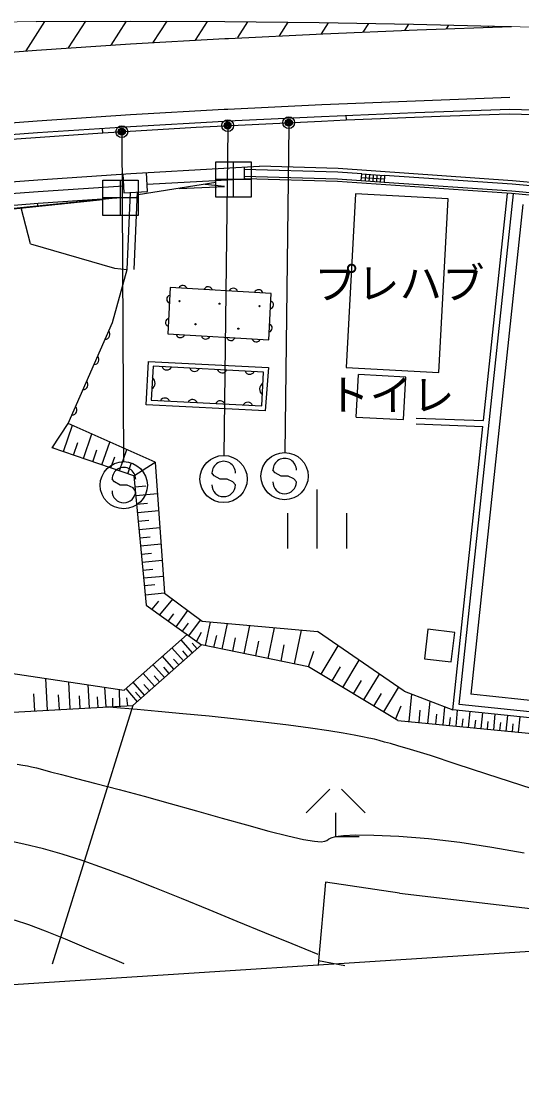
# Model space of a CAD drawing. Units: millimetres, scale not verified. Extents: x 0 to 700000, y -47500 to 447500.
# Drawn here: x 214937 to 236172, y 246165 to 290840 of the extents above; entities that cross this region are included whole.
import ezdxf
from ezdxf.enums import TextEntityAlignment as Align

# ---------------------------------------------------------------- set-up
doc = ezdxf.new("R2010")
doc.units = ezdxf.units.MM
doc.header["$LTSCALE"] = 1000
doc.header["$PDMODE"] = 32
doc.header["$PDSIZE"] = 500
doc.linetypes.add('CHAIN', pattern=[18.5, 12, -1.5, 3.5, -1.5])
doc.layers.add('作業ﾚｲﾔ1', color=7, linetype='Continuous', lineweight=25)
doc.styles.add('ＭＳ ゴシック', font='')
doc.styles.get('ＭＳ ゴシック').set_extended_font_data('MS Gothic')

msp = doc.modelspace()

# ---------------------------------------------------------------- linework, layer by layer
at = {"layer": '作業ﾚｲﾔ1'}
for p, q in [((215577, 290818), (219580, 290840)), ((218753, 289817), (219408, 290839)), ((219580, 290840), (223581, 290825)), ((220544, 289926), (221127, 290835)), ((215153, 289575), (215951, 290820)), ((216954, 289698), (217680, 290830)), ((222331, 290026), (222845, 290828)), ((223581, 290825), (227582, 290778)), ((224124, 290136), (224558, 290814)), ((225892, 290208), (226268, 290794)), ((227582, 290778), (231582, 290704)), ((227669, 290293), (227975, 290771)), ((227729, 290296), (231731, 290461)), ((229438, 290367), (229677, 290740)), ((231207, 290440), (231379, 290708)), ((231582, 290704), (235581, 290609)), ((231731, 290461), (235734, 290605)), ((232972, 290506), (233076, 290669)), ((234735, 290569), (234772, 290628)), ((219580, 289871), (223576, 290096)), ((223576, 290096), (223730, 290104)), ((223730, 290104), (227729, 290296)), ((211605, 289303), (215590, 289608)), ((215590, 289608), (219580, 289871)), ((223705, 287105), (227682, 287297)), ((227682, 287297), (231666, 287462)), ((231666, 287462), (235655, 287606)), ((215622, 286609), (219583, 286871)), ((219583, 286871), (223552, 287097)), ((223552, 287097), (223705, 287105)), ((227674, 286797), (231655, 286962)), ((227674, 286797), (231655, 286962)), ((227674, 286797), (231655, 286962)), ((228704, 286841), (228722, 286644)), ((228704, 286841), (228722, 286644)), ((231655, 286962), (235642, 287106)), ((231655, 286962), (235642, 287106)), ((231655, 286962), (235642, 287106)), ((232708, 286802), (235636, 286906)), ((232708, 286802), (235636, 286906)), ((235636, 286906), (239622, 286794)), ((235636, 286906), (239622, 286794)), ((235642, 287106), (239628, 286994)), ((235642, 287106), (239628, 286994)), ((235642, 287106), (239628, 286994)), ((211671, 286304), (215622, 286609)), ((215628, 286109), (219583, 286371)), ((215628, 286109), (219583, 286371)), ((215628, 286109), (219583, 286371)), ((219583, 286371), (223548, 286597)), ((219583, 286371), (223548, 286597)), ((219583, 286371), (223548, 286597)), ((222360, 286333), (223550, 286397)), ((222360, 286333), (223550, 286397)), ((223548, 286597), (223701, 286605)), ((223548, 286597), (223701, 286605)), ((223548, 286597), (223701, 286605)), ((223690, 286602), (223692, 286555)), ((223690, 286602), (223692, 286555)), ((223701, 286605), (227674, 286797)), ((223701, 286605), (227674, 286797)), ((223701, 286605), (227674, 286797)), ((223849, 286412), (227671, 286597)), ((223849, 286412), (227671, 286597)), ((226284, 286380), (226121, 272531)), ((227671, 286597), (228727, 286643)), ((227671, 286597), (228727, 286643)), ((228727, 286643), (232708, 286802)), ((228727, 286643), (232708, 286802)), ((211682, 285804), (215628, 286109)), ((211682, 285804), (215628, 286109)), ((211682, 285804), (215628, 286109)), ((213404, 285743), (217356, 286029)), ((213404, 285743), (217356, 286029)), ((217356, 286029), (218399, 286097)), ((217356, 286029), (218399, 286097)), ((218378, 286293), (218395, 286089)), ((218378, 286293), (218395, 286089)), ((218399, 286097), (222360, 286333)), ((218399, 286097), (222360, 286333)), ((219208, 285995), (219286, 272145)), ((223698, 286255), (223535, 272406)), ((219585, 284371), (223532, 284597)), ((223194, 283367), (223194, 284867)), ((223194, 284867), (224694, 284867)), ((223532, 284597), (225049, 284676)), ((223944, 283367), (223944, 284867)), ((224389, 284642), (224399, 284142)), ((224694, 284867), (224694, 283367)), ((228381, 284578), (225049, 284676)), ((215649, 284109), (219585, 284371)), ((219252, 284352), (219299, 283553)), ((220297, 283611), (220250, 284410)), ((223680, 284105), (224442, 284144)), ((235776, 284066), (228381, 284578)), ((229362, 284059), (229383, 284359)), ((229372, 284209), (230336, 284142)), ((229383, 284359), (230347, 284292)), ((229543, 284348), (229523, 284048)), ((229704, 284336), (229683, 284037)), ((229865, 284325), (229844, 284026)), ((230025, 284314), (230005, 284015)), ((230186, 284303), (230165, 284004)), ((230347, 284292), (230326, 283993)), ((211727, 283805), (215649, 284109)), ((215655, 283609), (219277, 283852)), ((218402, 282590), (218402, 284090)), ((218402, 284090), (219902, 284090)), ((219152, 282590), (219152, 284090)), ((219902, 284090), (219902, 282590)), ((223194, 283995), (219902, 283461)), ((220279, 283914), (223680, 284105)), ((221638, 283731), (223556, 283824)), ((223556, 283824), (222749, 283905)), ((224694, 284117), (223194, 284117)), ((230326, 283993), (229362, 284059)), ((239145, 283761), (235776, 284066)), ((219204, 283348), (207795, 282194)), ((218402, 283260), (208615, 282224)), ((211738, 283305), (215655, 283609)), ((215660, 283109), (219204, 283348)), ((219902, 283340), (218402, 283340)), ((219299, 283553), (220297, 283611)), ((219432, 280305), (219577, 283569)), ((219732, 280292), (219878, 283587)), ((224694, 283367), (223194, 283367)), ((229110, 283504), (228717, 276134)), ((233045, 283294), (229110, 283504)), ((232651, 275924), (233045, 283294)), ((233511, 261839), (235810, 283511)), ((234538, 273891), (235561, 283530)), ((211749, 282805), (215660, 283109)), ((215332, 281389), (214941, 282917)), ((215623, 283098), (215641, 282988)), ((236215, 283062), (234010, 262279)), ((219902, 282590), (218402, 282590)), ((215332, 281389), (218898, 280352)), ((218808, 278051), (219432, 280305)), ((218898, 280352), (219432, 280305)), ((221264, 279529), (221153, 277562)), ((225547, 279287), (221264, 279529)), ((225436, 277320), (225547, 279287)), ((216940, 273765), (218808, 278051)), ((221153, 277562), (225436, 277320)), ((220531, 276190), (220456, 274752)), ((225214, 275946), (220531, 276190)), ((228717, 276134), (232651, 275924)), ((225139, 274508), (225214, 275946)), ((229151, 274036), (229248, 275842)), ((231245, 275735), (229248, 275842)), ((231148, 273930), (231245, 275735)), ((220456, 274752), (225139, 274508)), ((229151, 274036), (231148, 273930)), ((231692, 273995), (234538, 273891)), ((216259, 272735), (216940, 273765)), ((216730, 272572), (217115, 273687)), ((220627, 272119), (216940, 273765)), ((231683, 273745), (234512, 273642)), ((233236, 261617), (234512, 273642)), ((217577, 272280), (217937, 273320)), ((218368, 272006), (218704, 272978)), ((219721, 271539), (216259, 272735)), ((216284, 272726), (216301, 272775)), ((217161, 272423), (217347, 272962)), ((217979, 272141), (218153, 272643)), ((219106, 271751), (219420, 272658)), ((218744, 271877), (218906, 272346)), ((219721, 271539), (220627, 272119)), ((220627, 272119), (221022, 266565)), ((219457, 271630), (219608, 272068)), ((223127, 271546), (223028, 271664)), ((225714, 271671), (225614, 271789)), ((225959, 271532), (225714, 271671)), ((218896, 271286), (218796, 271404)), ((219141, 271147), (218896, 271286)), ((219721, 271539), (220245, 266056)), ((223372, 271407), (223127, 271546)), ((223673, 271404), (223372, 271407)), ((223918, 271293), (223673, 271404)), ((224024, 271156), (223918, 271293)), ((226260, 271530), (225959, 271532)), ((226505, 271418), (226260, 271530)), ((226611, 271282), (226505, 271418)), ((219442, 271144), (219141, 271147)), ((219687, 271032), (219442, 271144)), ((219793, 270896), (219687, 271032)), ((219765, 271076), (220230, 271121)), ((219800, 270708), (220721, 270796)), ((227497, 268457), (227497, 270957)), ((219835, 270343), (220291, 270386)), ((219869, 269981), (220773, 270068)), ((226247, 268457), (226247, 269957)), ((228747, 268457), (228747, 269957)), ((219904, 269624), (220351, 269666)), ((219938, 269269), (220824, 269354)), ((219971, 268918), (220410, 268960)), ((220004, 268570), (220873, 268653)), ((220037, 268226), (220468, 268267)), ((220070, 267885), (220922, 267967)), ((220102, 267547), (220524, 267588)), ((220134, 267213), (220970, 267293)), ((220606, 266917), (220166, 266880)), ((220202, 266498), (221021, 266581)), ((220824, 265640), (221369, 266304)), ((221022, 266565), (222610, 265370)), ((220245, 266056), (222587, 264373)), ((220758, 266220), (220482, 265885)), ((221517, 265141), (222008, 265823)), ((221400, 265691), (221172, 265390)), ((222056, 264754), (222538, 265425)), ((222610, 265370), (227498, 264936)), ((221788, 264947), (222031, 265285)), ((222755, 264339), (222967, 265338)), ((223467, 264193), (223688, 265274)), ((224394, 264004), (224637, 265190)), ((225412, 263796), (225678, 265098)), ((226529, 263567), (226821, 264996)), ((231180, 262404), (227498, 264936)), ((232189, 265032), (232044, 263780)), ((233322, 264900), (232189, 265032)), ((219310, 262456), (221975, 264812)), ((222208, 264038), (221721, 264588)), ((222574, 264896), (222368, 264530)), ((223216, 264773), (223099, 264268)), ((223920, 264101), (224035, 264667)), ((224891, 263902), (225018, 264523)), ((233176, 263648), (233322, 264900)), ((219677, 261801), (222587, 264373)), ((221818, 263693), (221331, 264243)), ((222014, 263866), (221797, 264111)), ((222399, 264207), (222187, 264447)), ((227126, 263445), (222587, 264373)), ((225958, 263684), (226097, 264366)), ((227126, 263445), (227349, 264106)), ((227654, 263127), (228379, 264330)), ((211572, 263607), (219310, 262456)), ((221419, 263341), (220933, 263891)), ((221619, 263518), (221398, 263768)), ((228583, 262568), (229274, 263715)), ((232044, 263780), (233176, 263648)), ((220596, 262613), (220110, 263163)), ((221012, 262981), (220526, 263531)), ((221217, 263162), (220991, 263418)), ((230907, 261168), (227126, 263445)), ((228124, 262844), (228478, 263432)), ((216060, 261598), (215984, 262951)), ((217022, 261652), (216957, 262806)), ((220171, 262237), (219685, 262788)), ((220385, 262426), (220148, 262693)), ((220805, 262798), (220574, 263059)), ((229031, 262298), (229368, 262858)), ((229468, 262034), (230127, 263128)), ((215519, 261568), (215478, 262300)), ((216560, 261626), (216525, 262251)), ((217842, 261698), (217787, 262683)), ((218542, 261737), (218495, 262578)), ((219092, 262489), (219117, 261769)), ((219380, 262518), (219853, 261957)), ((219789, 262365), (220021, 262105)), ((229896, 261777), (230217, 262311)), ((230313, 261525), (230941, 262569)), ((231180, 262404), (233236, 261617)), ((231392, 261120), (231506, 262280)), ((244684, 261138), (234010, 262279)), ((214327, 261501), (219677, 261801)), ((219677, 261801), (216260, 250821)), ((217448, 261676), (217418, 262209)), ((218206, 261718), (218181, 262173)), ((218807, 262109), (218820, 261753)), ((219408, 262126), (219448, 261788)), ((232187, 261041), (232280, 261983)), ((244789, 260660), (233511, 261839)), ((231031, 261767), (230809, 261227)), ((231810, 261078), (231861, 261601)), ((232526, 261008), (232568, 261432)), ((232832, 260977), (232908, 261742)), ((245059, 260380), (233236, 261617)), ((233377, 260923), (233443, 261595)), ((233912, 260870), (233978, 261539)), ((234445, 260818), (234511, 261483)), ((234976, 260765), (235042, 261428)), ((235505, 260713), (235570, 261373)), ((230907, 261168), (244650, 259808)), ((233108, 260950), (233142, 261295)), ((233645, 260897), (233678, 261232)), ((234179, 260844), (234212, 261178)), ((234711, 260791), (234744, 261124)), ((235241, 260739), (235273, 261070)), ((235768, 260687), (235800, 261016)), ((236031, 260661), (236095, 261318)), ((155666, 246165), (360100, 259343)), ((228021, 258242), (227021, 257242)), ((228521, 258242), (229521, 257242)), ((228271, 257242), (228271, 256242)), ((228271, 256242), (229271, 256242)), ((227850, 254296), (227547, 250963)), ((230976, 253829), (227850, 254296)), ((230976, 253829), (236533, 253188)), ((227547, 250963), (227527, 250773)), ((228669, 250751), (227547, 250963))]:
    msp.add_line(p, q, dxfattribs=at)
at = {"layer": '作業ﾚｲﾔ1', "linetype": 'CHAIN', "lineweight": 13}
for p, q in [((215577, 290818), (219580, 290840)), ((215577, 290818), (219580, 290840)), ((219580, 290840), (223581, 290825)), ((219580, 290840), (223581, 290825)), ((211573, 290753), (215577, 290818)), ((211573, 290753), (215577, 290818)), ((211573, 290753), (215577, 290818)), ((223581, 290825), (227582, 290778)), ((223581, 290825), (227582, 290778)), ((227582, 290778), (231582, 290704)), ((227582, 290778), (231582, 290704)), ((231582, 290704), (235581, 290609)), ((231582, 290704), (235581, 290609)), ((235581, 290609), (239579, 290497)), ((235581, 290609), (235729, 290605)), ((235581, 290609), (239579, 290497))]:
    msp.add_line(p, q, dxfattribs=at)
at = {"layer": '作業ﾚｲﾔ1'}
for points in [[(229383, 284359), (228373, 284429), (224391, 284546)], [(229362, 284059), (228358, 284129), (224397, 284245)], [(256000, 281138), (253343, 281478), (239087, 283214), (235732, 283518), (228353, 284029), (224442, 284144)], [(237916, 283722), (235764, 283917), (230347, 284292)], [(237889, 283423), (235740, 283618), (230326, 283993)], [(237651, 257923), (236120, 258417), (234682, 258888), (233389, 259313), (232295, 259670), (231453, 259938), (230917, 260094), (230595, 260179), (230340, 260249), (230123, 260309), (229916, 260364), (229688, 260418), (229410, 260475), (229053, 260541), (228587, 260620), (227984, 260717), (227214, 260835), (226271, 260966), (225205, 261096), (224067, 261222), (222912, 261341), (221790, 261449), (220754, 261545), (219858, 261624), (219152, 261685), (218690, 261723), (218525, 261736)], [(214773, 259310), (215012, 259271), (215203, 259235), (215383, 259196), (215584, 259147), (215840, 259080), (216187, 258988), (216658, 258865), (217288, 258702), (218110, 258494), (219090, 258240), (220149, 257951), (221253, 257643), (222368, 257327), (223459, 257018), (224493, 256728), (225436, 256472), (226253, 256262), (226911, 256113), (227376, 256036), (227654, 256020), (227812, 256035), (227900, 256074), (227972, 256128), (228078, 256187), (228271, 256242), (228603, 256286), (229126, 256309), (229892, 256302), (230953, 256257), (232217, 256156), (233542, 255996), (234900, 255789), (236263, 255551)], [(227538, 251237), (226427, 251679), (225273, 252149), (224097, 252634), (222914, 253123), (221743, 253604), (220602, 254066), (219508, 254498), (218478, 254887), (217532, 255222), (216685, 255493), (215881, 255714), (215053, 255913), (214211, 256093)], [(219307, 250838), (218910, 251001), (217816, 251462), (216826, 251879), (215966, 252229), (215261, 252489), (214662, 252689)]]:
    msp.add_lwpolyline(points, dxfattribs=at)
msp.add_lwpolyline([(220341, 276400), (225434, 276135), (225286, 274302), (220246, 274563)], close=True, dxfattribs=at)
for centre, radius in [((223699, 286405), 150), ((223699, 286405), 120), ((223699, 286405), 90), ((223699, 286405), 60), ((223699, 286405), 30), ((226286, 286530), 150), ((226286, 286530), 120), ((226286, 286530), 90), ((226286, 286530), 60), ((226286, 286530), 30), ((219207, 286145), 150), ((219207, 286145), 120), ((219207, 286145), 90), ((219207, 286145), 60), ((219207, 286145), 30), ((221653, 278953), 25), ((223349, 278846), 25), ((225046, 278739), 25), ((222331, 277975), 25), ((224146, 277789), 25), ((226109, 271531), 1000), ((219291, 271145), 1000), ((223523, 271406), 1000)]:
    msp.add_circle(centre, radius, dxfattribs=at)
for centre, radius, start, end in [((221795, 279433), 190, 16.8145, 156.7099), ((222866, 279373), 190, 16.815, 156.711), ((223936, 279312), 190, 16.8151, 156.7094), ((225007, 279252), 190, 16.8142, 156.7122), ((221281, 279035), 170, 102.1908, 251.3344), ((225473, 278797), 170, 282.2309, 71.3756), ((221226, 278051), 170, 102.1903, 251.3349), ((225418, 277814), 170, 282.2309, 71.3756), ((218493, 277551), 214, 271.0782, 41.8256), ((221692, 277597), 190, 196.8324, 336.6941), ((222762, 277536), 190, 196.8324, 336.6941), ((223833, 277476), 190, 196.8327, 336.6934), ((224904, 277415), 190, 196.8325, 336.6925), ((218026, 276479), 214, 271.078, 41.8242), ((221121, 276250), 215, 201.812, 332.2327), ((222292, 276189), 215, 201.8118, 332.2342), ((220326, 275480), 293, 301.998, 52.0478), ((223463, 276128), 215, 201.8118, 332.2342), ((224634, 276067), 215, 201.8122, 332.2321), ((217559, 275408), 214, 271.0776, 41.8261), ((225345, 275219), 293, 121.9985, 232.0469), ((221037, 274631), 215, 21.8118, 152.2342), ((222207, 274570), 215, 21.8118, 152.2342), ((217092, 274336), 214, 271.0776, 41.8261), ((223378, 274510), 215, 21.8122, 152.2321), ((224549, 274449), 215, 21.8118, 152.2342), ((223528, 271660), 500, 359.5549, 179.5549), ((226114, 271785), 500, 359.5549, 179.5549), ((219296, 271400), 500, 359.5549, 179.5549), ((226111, 271285), 500, 179.5549, 359.5549), ((219293, 270900), 500, 179.5549, 359.5549), ((223524, 271160), 500, 179.5549, 359.5549)]:
    msp.add_arc(centre, radius, start, end, dxfattribs=at)
for p in [(219207, 286145), (223699, 286405), (226286, 286530)]:
    msp.add_point(p, dxfattribs=at)

# ---------------------------------------------------------------- texts
at = {"layer": '作業ﾚｲﾔ1', "style": 'ＭＳ ゴシック'}
for s, p in [('プレハブ', (230983, 279713)), ('トイレ', (230614, 274974))]:
    msp.add_text(s, height=1320, dxfattribs=at).set_placement(p, align=Align.MIDDLE_CENTER)

doc.saveas('drawing.dxf')
